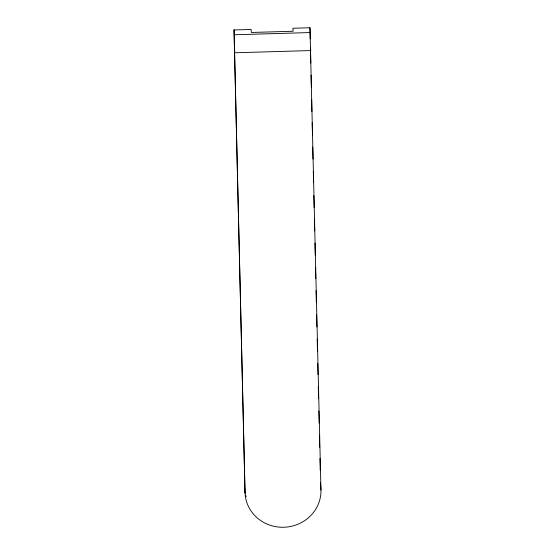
<?xml version="1.0" encoding="UTF-8"?>
<svg xmlns="http://www.w3.org/2000/svg" width="555" height="555" viewBox="0 0 555 555"><rect width="100%" height="100%" fill="white"/><g stroke="black" fill="none" stroke-linecap="round" stroke-linejoin="round"><path stroke-width="0.83" d="M234.037 29.956L251.124 29.464L251.366 32.467L293.137 31.253L292.894 28.249L309.981 27.75L320.963 490.12A37.997 36.033 -4.7 0 1 283.827 527.25A37.997 36.033 -4.7 0 1 245.019 492.327L234.037 29.956L245.019 492.327M234.432 34.764L310.377 32.558M310.529 47.369L310.793 50.567L234.848 52.78L234.453 47.973M320.963 490.12L320.512 482.718M309.981 27.75L310.238 38.899M310.516 50.956L310.8 63.069M311.077 75.182L311.355 87.295M311.639 99.407L311.917 111.52M312.181 122.773L312.458 134.886M312.743 146.999L313.02 159.112M313.304 171.224L313.561 182.477M313.859 195.45L314.144 207.563M314.401 218.816L314.685 230.929M314.962 243.041L315.247 255.154M315.524 267.267L315.788 278.52M316.066 290.633L316.343 302.746M316.627 314.858L316.905 326.971M317.189 339.084L317.467 351.197M317.744 363.31L318.008 374.563M318.286 386.675L318.57 398.788M318.848 410.901L319.132 423.014M319.409 435.127L319.687 447.24M319.951 458.486L320.228 470.605M246.136 496.808A37.997 36.033 -4.7 0 1 245.671 495.164M245.289 493.485A37.997 36.033 -4.7 0 1 244.991 491.785M244.783 490.079A37.997 36.033 -4.7 0 1 244.623 487.519"/></g></svg>
